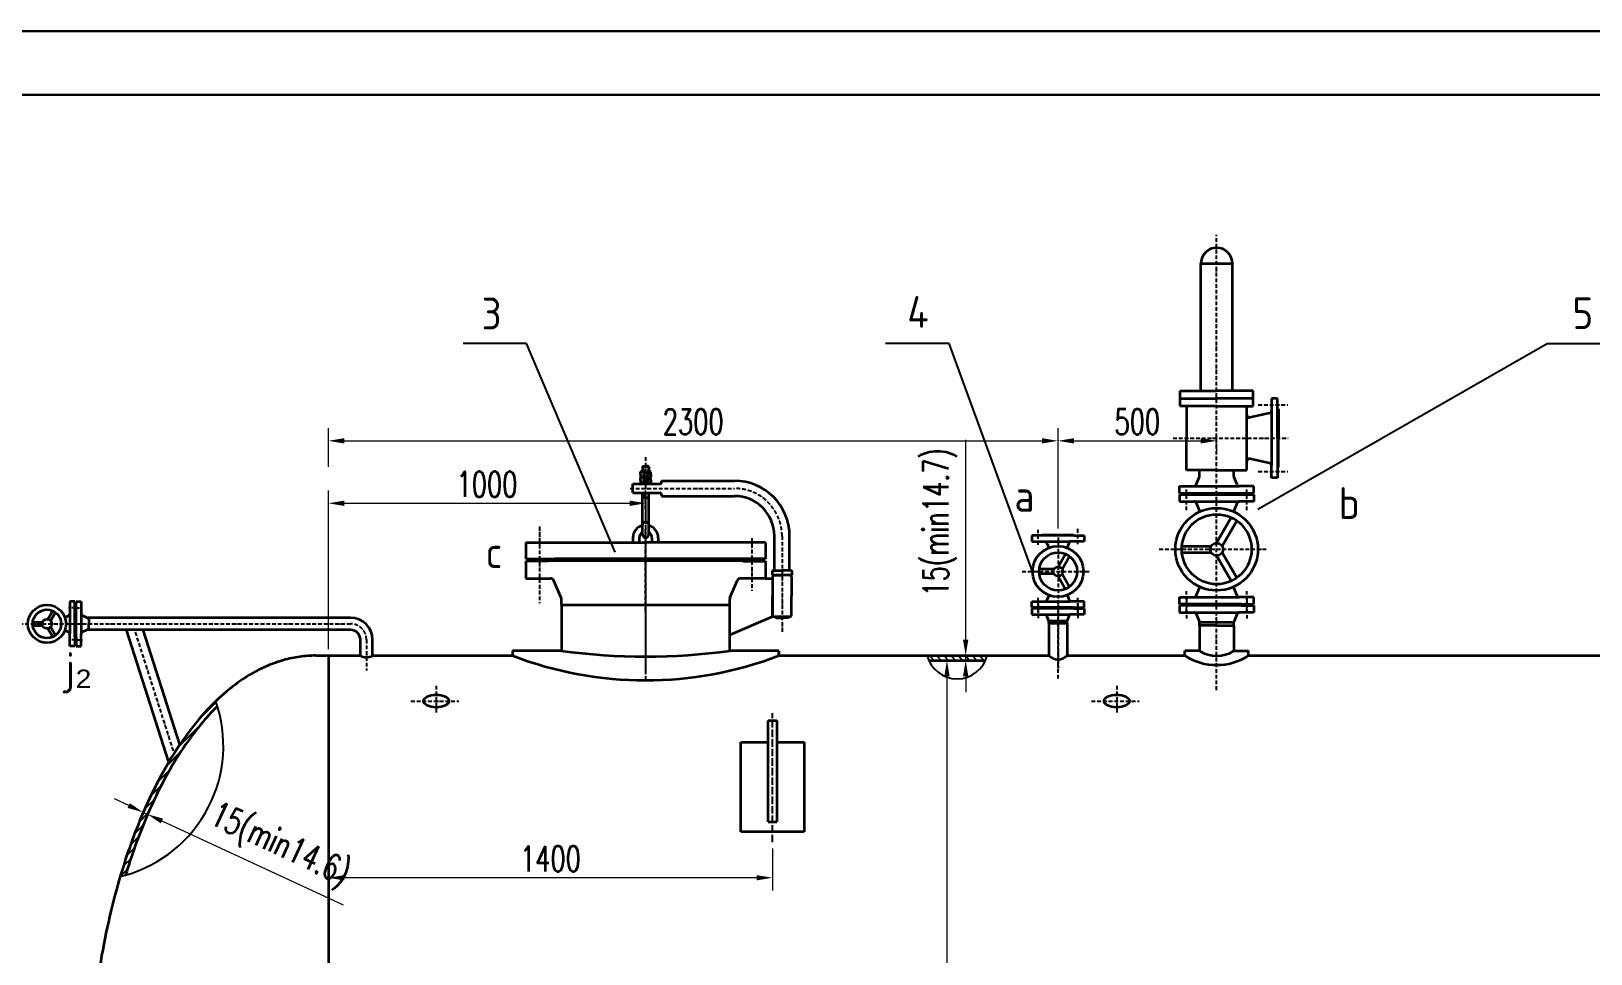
# Model space of a CAD drawing. Header units: millimetres. Extents: x 250587 to 267407, y 48545 to 60425.
# Drawn here: x 253053 to 257969, y 57518 to 60425 of the extents above; entities that cross this region are included whole.
import ezdxf

# ---------------------------------------------------------------- set-up
doc = ezdxf.new("R2010")
doc.units = ezdxf.units.MM
for name, pattern in [('0', [0]), ('3', [5, 2.5, -1.25, 0, -1.25]), ('ACAD_ISO04W100', [30, 24, -3, 0, -3]), ('ACAD_ISO10W100', [18, 12, -3, 0, -3])]:
    doc.linetypes.add(name, pattern=pattern)
doc.layers.add('中心线', color=1, linetype='ACAD_ISO10W100', lineweight=15)
doc.layers.add('粗实线', color=7, linetype='Continuous', lineweight=30)
doc.styles.add('GW', font='isocp.shx', dxfattribs={"bigfont": 'gbcbig.shx'})
doc.styles.add('英文或数字', font='simplex.shx', dxfattribs={"width": 0.7, "bigfont": 'gbcbig.shx'})
doc.dimstyles.new('尺寸标注1.20', dxfattribs={"dimscale": 20, "dimtxt": 4, "dimasz": 2.5, "dimexe": 2, "dimexo": 1, "dimgap": 1, "dimtad": 1, "dimdec": 1, "dimdsep": 46, "dimtxsty": '英文或数字', "dimcen": 1, "dimclrd": 4, "dimclre": 3, "dimclrt": 2, "dimadec": 1, "dimazin": 2, "dimtfac": 1, "dimtdec": 1, "dimtmove": 0, "dimatfit": 3, "dimfxl": 0, "dimtolj": 1, "dimtzin": 0, "dimlwd": 15, "dimlwe": 15, "dimarcsym": 0})
doc.dimstyles.new('标注罐体-引标', dxfattribs={"dimtxt": 20, "dimasz": 25, "dimexe": 2, "dimexo": 0, "dimgap": 0.09, "dimtad": 1, "dimdec": 1, "dimdsep": 46, "dimtxsty": 'GW', "dimblk": 'NONE', "dimcen": 0, "dimclrd": 4, "dimclre": 3, "dimadec": 0, "dimazin": 2, "dimtfac": 1, "dimtdec": 1, "dimtofl": 0, "dimtmove": 0, "dimatfit": 3, "dimldrblk": 'NONE', "dimfxl": 0, "dimtolj": 1, "dimtzin": 0, "dimarcsym": 0})

# ---------------------------------------------------------------- blocks, each defined once
blk = doc.blocks.new('A$C6A09782F')
at = {"ltscale": 10}
for p, q in [((841, 594), (0, 594)), ((831, 584), (25, 584))]:
    blk.add_line(p, q, dxfattribs=at)
blk = doc.blocks.new('*D340')
at = {"color": 3, "lineweight": 15}
for p, q in [((253989.4, 58477.9), (253989.4, 58977.7)), ((254989.4, 58957.7), (254989.4, 58977.7))]:
    blk.add_line(p, q, dxfattribs=at)
at = {"color": 4, "lineweight": 15}
blk.add_line((254039.4, 58937.7), (254939.4, 58937.7), dxfattribs=at)
at = {"color": 4}
for points in [[(254039.4, 58946.1), (254039.4, 58929.4), (253989.4, 58937.7)], [(254939.4, 58946.1), (254939.4, 58929.4), (254989.4, 58937.7)]]:
    blk.add_solid(points, dxfattribs=at)
at = {"layer": 'Defpoints', "color": 0}
for p in [(254989.4, 58937.7), (254989.4, 58937.7), (253989.4, 58457.9)]:
    blk.add_point(p, dxfattribs=at)
at = {"color": 2, "insert": (254489.4, 58997.7), "char_height": 80, "attachment_point": 5, "style": '英文或数字'}
blk.add_mtext('\\A1;1000', dxfattribs=at)
blk = doc.blocks.new('*D341')
at = {"color": 3, "lineweight": 15}
for p, q in [((253989.4, 59052.2), (253989.4, 59174.5)), ((256289.4, 58857.9), (256289.4, 59174.5))]:
    blk.add_line(p, q, dxfattribs=at)
at = {"color": 4, "lineweight": 15}
blk.add_line((254039.4, 59134.5), (256239.4, 59134.5), dxfattribs=at)
at = {"color": 4}
for points in [[(254039.4, 59142.8), (254039.4, 59126.1), (253989.4, 59134.5)], [(256239.4, 59142.8), (256239.4, 59126.1), (256289.4, 59134.5)]]:
    blk.add_solid(points, dxfattribs=at)
at = {"layer": 'Defpoints', "color": 0}
for p in [(256289.4, 59134.5), (253989.4, 59032.2), (256289.4, 58837.9)]:
    blk.add_point(p, dxfattribs=at)
at = {"color": 2, "insert": (255139.4, 59194.5), "char_height": 80, "attachment_point": 5, "style": '英文或数字'}
blk.add_mtext('\\A1;2300', dxfattribs=at)
blk = doc.blocks.new('*D342')
at = {"color": 3, "lineweight": 15}
for p, q in [((256289.4, 59154.5), (256289.4, 59174.5)), ((256789.4, 59122.9), (256789.4, 59094.5))]:
    blk.add_line(p, q, dxfattribs=at)
at = {"color": 4, "lineweight": 15}
blk.add_line((256339.4, 59134.5), (256739.4, 59134.5), dxfattribs=at)
at = {"color": 4}
for points in [[(256339.4, 59142.8), (256339.4, 59126.1), (256289.4, 59134.5)], [(256739.4, 59142.8), (256739.4, 59126.1), (256789.4, 59134.5)]]:
    blk.add_solid(points, dxfattribs=at)
at = {"layer": 'Defpoints', "color": 0}
for p in [(256789.4, 59142.9), (256289.4, 59134.5), (256789.4, 59134.5)]:
    blk.add_point(p, dxfattribs=at)
at = {"color": 2, "insert": (256539.4, 59194.5), "char_height": 80, "attachment_point": 5, "style": '英文或数字'}
blk.add_mtext('\\A1;500', dxfattribs=at)
blk = doc.blocks.new('*D343')
at = {"color": 3, "lineweight": 15}
for p, q in [((253989.4, 57849.7), (253989.4, 57717.9)), ((255389.4, 57849.7), (255389.4, 57717.9))]:
    blk.add_line(p, q, dxfattribs=at)
at = {"color": 4, "lineweight": 15}
blk.add_line((255339.4, 57757.9), (254039.4, 57757.9), dxfattribs=at)
at = {"color": 4}
for points in [[(254039.4, 57766.2), (254039.4, 57749.6), (253989.4, 57757.9)], [(255339.4, 57766.2), (255339.4, 57749.6), (255389.4, 57757.9)]]:
    blk.add_solid(points, dxfattribs=at)
at = {"layer": 'Defpoints', "color": 0}
for p in [(253989.4, 57869.7), (255389.4, 57869.7), (253989.4, 57757.9)]:
    blk.add_point(p, dxfattribs=at)
at = {"color": 2, "insert": (254689.4, 57817.9), "char_height": 80, "attachment_point": 5, "style": '英文或数字'}
blk.add_mtext('\\A1;1400', dxfattribs=at)
blk = doc.blocks.new('*D352')
at = {"color": 4, "lineweight": 15}
for p, q in [((253360.1, 57985.3), (253314.8, 58006.3)), ((253405.5, 57964.3), (253419.1, 57958)), ((253464.5, 57937), (254036.1, 57672.2))]:
    blk.add_line(p, q, dxfattribs=at)
at = {"color": 3, "lineweight": 15}
for p, q in [((253413.9, 57982.4), (253388.7, 57928)), ((253427.5, 57976.1), (253402.3, 57921.7))]:
    blk.add_line(p, q, dxfattribs=at)
at = {"color": 4}
for points in [[(253363.6, 57992.9), (253356.6, 57977.8), (253405.5, 57964.3)], [(253468, 57944.5), (253461, 57929.4), (253419.1, 57958)]]:
    blk.add_solid(points, dxfattribs=at)
at = {"layer": 'Defpoints', "color": 0}
for p in [(253405.5, 57964.3), (253422.3, 58000.6), (253435.9, 57994.3)]:
    blk.add_point(p, dxfattribs=at)
at = {"color": 2, "insert": (253834.3, 57854.9), "char_height": 80, "attachment_point": 5, "rotation": 335.1465, "style": '英文或数字'}
blk.add_mtext('\\A1;15(min14.6)', dxfattribs=at)
blk = doc.blocks.new('*D353')
at = {"color": 3, "lineweight": 15}
for p, q in [((255951.6, 58442.9), (255899.2, 58442.9)), ((255932.4, 55642.9), (255899.2, 55642.9))]:
    blk.add_line(p, q, dxfattribs=at)
at = {"color": 4, "lineweight": 15}
blk.add_line((255939.2, 58392.9), (255939.2, 55692.9), dxfattribs=at)
at = {"color": 4}
for points in [[(255930.9, 58392.9), (255947.6, 58392.9), (255939.2, 58442.9)], [(255930.9, 55692.9), (255947.6, 55692.9), (255939.2, 55642.9)]]:
    blk.add_solid(points, dxfattribs=at)
at = {"layer": 'Defpoints', "color": 0}
for p in [(255971.6, 58442.9), (255939.2, 55642.9), (255952.4, 55642.9)]:
    blk.add_point(p, dxfattribs=at)
at = {"color": 2, "insert": (255879.2, 57042.9), "char_height": 80, "attachment_point": 5, "rotation": 90, "style": '英文或数字'}
blk.add_mtext('\\A1;%%C2800', dxfattribs=at)
blk = doc.blocks.new('*D354')
at = {"color": 4, "lineweight": 15}
for p, q in [((255998.3, 58507.9), (255998.3, 59137.9)), ((255998.3, 58442.9), (255998.3, 58457.9)), ((255998.3, 58392.9), (255998.3, 58342.9))]:
    blk.add_line(p, q, dxfattribs=at)
at = {"color": 3, "lineweight": 15}
for p, q in [((255988.2, 58457.9), (255958.3, 58457.9)), ((255988.2, 58442.9), (255958.3, 58442.9))]:
    blk.add_line(p, q, dxfattribs=at)
at = {"color": 4}
for points in [[(255989.9, 58507.9), (256006.6, 58507.9), (255998.3, 58457.9)], [(255989.9, 58392.9), (256006.6, 58392.9), (255998.3, 58442.9)]]:
    blk.add_solid(points, dxfattribs=at)
at = {"layer": 'Defpoints', "color": 0}
for p in [(256008.2, 58457.9), (255998.3, 58442.9), (256008.2, 58442.9)]:
    blk.add_point(p, dxfattribs=at)
at = {"color": 2, "insert": (255917.3, 58877.9), "char_height": 80, "attachment_point": 5, "rotation": 90, "style": '英文或数字'}
blk.add_mtext('\\A1;15(min14.7)', dxfattribs=at)
blk = doc.blocks.new('_None')

msp = doc.modelspace()

# ---------------------------------------------------------------- hatches: boundary and pattern name
h = msp.add_hatch()
h.set_pattern_fill('ANSI31', color=3, scale=5, angle=90, style=0)
h.set_pattern_definition([(135, (255876.644, 58442.86), (-11.2253, -11.2253), [])])
h.paths.add_polyline_path([(256061.25, 58442.86, 0.0405607), (256066.56, 58457.86), (255876.64, 58457.86, 0.0405607), (255881.96, 58442.86)])
h = msp.add_hatch()
h.set_pattern_fill('ANSI31', color=3, scale=5, style=0)
h.set_pattern_definition([(45, (253333.2, 57761.981), (-11.22532, 11.22532), [])])
edge = h.paths.add_edge_path()
edge.add_spline(control_points=[(253350.19, 57766.42), (253354.94, 57782.15), (253359.84, 57797.7), (253379.59, 57857.66), (253395.56, 57900.58), (253429.85, 57982.49), (253448.16, 58021.49), (253485.62, 58092.59), (253504.62, 58124.99), (253544.24, 58185.54), (253564.87, 58213.7), (253603.61, 58260.75), (253621.51, 58280.39), (253639.8, 58298.44)], knot_values=[0.4582177, 0.4582177, 0.4582177, 0.4582177, 0.4976104, 0.4976104, 0.6120677, 0.6120677, 0.726525, 0.726525, 0.8333859, 0.8333859, 0.9402468, 0.9402468, 1.027657, 1.027657, 1.027657, 1.027657], degree=3, periodic=0)
edge.add_arc((253234.65, 58174.15), 423.79, 17.05383, 19.31273)
edge.add_spline(control_points=[(253634.59, 58314.31), (253616.89, 58297.21), (253599.57, 58278.68), (253560.71, 58232.89), (253539.46, 58204.68), (253498.68, 58143.97), (253479.13, 58111.47), (253441.94, 58042.56), (253424.29, 58006.14), (253391.07, 57929.8), (253375.5, 57889.88), (253351.24, 57820.29), (253341.95, 57791.45), (253333.2, 57761.98)], knot_values=[0.4499388, 0.4499388, 0.4499388, 0.4499388, 0.5324015, 0.5324015, 0.6398019, 0.6398019, 0.7472024, 0.7472024, 0.8546028, 0.8546028, 0.9620033, 0.9620033, 1.0349045, 1.0349045, 1.0349045, 1.0349045], degree=3, periodic=0)
edge.add_arc((253234.65, 58174.15), 423.79, 283.44736, 285.82099)

# ---------------------------------------------------------------- linework, layer by layer
at = {"color": 1, "linetype": 'ACAD_ISO10W100'}
for p, q in [((256789.45, 58349.27), (256789.45, 59783.06)), ((256920.74, 59247.86), (257014.04, 59247.86)), ((256652.14, 59142.86), (257014.35, 59142.86)), ((254989.45, 59083.17), (254989.45, 58397.86)), ((254989.45, 59042.73), (254989.45, 59014.32)), ((254989.45, 59016.73), (254989.45, 58988.32)), ((256920.74, 59037.86), (257014.04, 59037.86)), ((254940.41, 58984.56), (255269.45, 58984.56)), ((254989.45, 58919.83), (254989.45, 58967.02)), ((254989.45, 58958.94), (254989.45, 58406.03)), ((256694.45, 58915.82), (256694.45, 58981.14)), ((256884.45, 58915.82), (256884.45, 58981.14)), ((254989.45, 58926.03), (254989.45, 58897.62)), ((254989.45, 58908.03), (254989.45, 58879.62)), ((254654.45, 58865.08), (254654.45, 58796.64)), ((254654.45, 58861.7), (254654.45, 58623.11)), ((254989.45, 58808.83), (254989.45, 58856.02)), ((256226.95, 58807.35), (256226.95, 58853.95)), ((256351.95, 58808.57), (256351.95, 58862.5)), ((254989.45, 58597.42), (254989.45, 58799.71)), ((255324.45, 58827.85), (255324.45, 58661.69)), ((255419.45, 58834.56), (255419.45, 58530.7)), ((256289.45, 58830.34), (256289.45, 58576.86)), ((256608.57, 58792.86), (256945.92, 58792.86)), ((254989.45, 58736.7), (254989.45, 58380.24)), ((254989.45, 58714.76), (254989.45, 58643.31)), ((256176.2, 58722.86), (256387.81, 58722.86)), ((256694.45, 58596.01), (256694.45, 58661.33)), ((256884.45, 58596.01), (256884.45, 58661.33)), ((253192.45, 58607.86), (253170.78, 58607.86)), ((253192.45, 58607.86), (253214.12, 58607.86)), ((256226.95, 58593.43), (256226.95, 58640.03)), ((256226.95, 58622.29), (256226.95, 58575.69)), ((256226.95, 58622.29), (256226.95, 58575.69)), ((256289.45, 58385.38), (256289.45, 58638.86)), ((256289.45, 58607.86), (256289.45, 58417.21)), ((256351.95, 58593.43), (256351.95, 58640.03)), ((256351.95, 58622.29), (256351.95, 58575.69)), ((256351.95, 58622.29), (256351.95, 58575.69)), ((256694.45, 58639.71), (256694.45, 58574.39)), ((256884.45, 58639.71), (256884.45, 58574.39)), ((252798.39, 58557.86), (254059.45, 58557.86)), ((253192.45, 58507.86), (253170.78, 58507.86)), ((253192.45, 58507.86), (253214.12, 58507.86)), ((253501.1, 58157.86), (253379.28, 58538.86)), ((254109.45, 58507.86), (254109.45, 58411.19)), ((254329.45, 58363.1), (254329.45, 58277.63)), ((256474.45, 58363.1), (256474.45, 58277.63)), ((254249.69, 58314.65), (254400.47, 58314.65)), ((256394.69, 58314.65), (256545.47, 58314.65))]:
    msp.add_line(p, q, dxfattribs=at)
at = {"lineweight": 35}
for p, q in [((256739.45, 59291.86), (256739.45, 59692.86)), ((256739.45, 59692.86), (256839.45, 59692.86)), ((256839.45, 59291.86), (256839.45, 59692.86)), ((256674.45, 59243.86), (256674.45, 59291.86)), ((256674.45, 59291.86), (256789.45, 59291.86)), ((256904.45, 59291.86), (256789.45, 59291.86)), ((256904.45, 59243.86), (256904.45, 59291.86)), ((256674.45, 59267.86), (256789.45, 59267.86)), ((256789.45, 59243.86), (256674.45, 59243.86)), ((256694.45, 59243.86), (256694.45, 59142.86)), ((256904.45, 59267.86), (256789.45, 59267.86)), ((256789.45, 59243.86), (256904.45, 59243.86)), ((256884.45, 59070.37), (256884.45, 59243.86)), ((256981.45, 59267.86), (256962.45, 59267.86)), ((256962.45, 59267.86), (256962.45, 59056.46)), ((256981.45, 59142.86), (256981.45, 59267.86)), ((256956.2, 59221.46), (256894.2, 59207.55)), ((256981.45, 59235.36), (256984.45, 59235.36)), ((256984.45, 59235.36), (256984.45, 59142.86)), ((256694.45, 59041.86), (256694.45, 59142.86)), ((256981.45, 59142.86), (256981.45, 59017.86)), ((256984.45, 59050.36), (256984.45, 59142.86)), ((254979.45, 59052.56), (254981.45, 59054.56)), ((254999.45, 59052.56), (254979.45, 59052.56)), ((254981.45, 59054.56), (254989.45, 59054.56)), ((254997.45, 59054.56), (254989.45, 59054.56)), ((254999.45, 59052.56), (254997.45, 59054.56)), ((256884.45, 59041.86), (256884.45, 59070.37)), ((256956.2, 59064.26), (256894.2, 59078.17)), ((256962.45, 59017.86), (256962.45, 59056.46)), ((256981.45, 59050.36), (256984.45, 59050.36)), ((254949.45, 58970.56), (254949.45, 58998.56)), ((254949.45, 58998.56), (255034.45, 58998.56)), ((254989.45, 59001.53), (254970.95, 59001.53)), ((254970.95, 59001.53), (254970.95, 58998.56)), ((254972.95, 59035.62), (254975.09, 59037.53)), ((254972.95, 59028.15), (254972.95, 59035.62)), ((254972.95, 59028.15), (254972.95, 59021.43)), ((254972.95, 59021.43), (254975.09, 59019.53)), ((254972.95, 59017.62), (254975.09, 59019.53)), ((254972.95, 59010.15), (254972.95, 59017.62)), ((254972.95, 59010.15), (254972.95, 59003.43)), ((254972.95, 59003.43), (254975.09, 59001.53)), ((254989.45, 59037.53), (254975.09, 59037.53)), ((254989.45, 59019.53), (254975.09, 59019.53)), ((254989.45, 59019.53), (254975.09, 59019.53)), ((254989.45, 59001.53), (254975.09, 59001.53)), ((254982.95, 59035.62), (254982.95, 59021.43)), ((254982.95, 59017.62), (254982.95, 59003.43)), ((254989.45, 59037.53), (255003.81, 59037.53)), ((254989.45, 59019.53), (255003.81, 59019.53)), ((254989.45, 59019.53), (255003.81, 59019.53)), ((254989.45, 59001.53), (255003.81, 59001.53)), ((254989.45, 59001.53), (255007.95, 59001.53)), ((254995.95, 59035.62), (254995.95, 59028.15)), ((254995.95, 59028.15), (254995.95, 59021.43)), ((254995.95, 59017.62), (254995.95, 59010.15)), ((254995.95, 59010.15), (254995.95, 59003.43)), ((255005.95, 59035.62), (255003.81, 59037.53)), ((255005.95, 59021.43), (255003.81, 59019.53)), ((255005.95, 59017.62), (255003.81, 59019.53)), ((255005.95, 59003.43), (255003.81, 59001.53)), ((255005.95, 59028.15), (255005.95, 59035.62)), ((255005.95, 59028.15), (255005.95, 59021.43)), ((255005.95, 59010.15), (255005.95, 59017.62)), ((255005.95, 59010.15), (255005.95, 59003.43)), ((255007.95, 59001.53), (255007.95, 58998.56)), ((255039.45, 59003.56), (255039.45, 59008.56)), ((255039.45, 59008.56), (255269.45, 59008.56)), ((256789.45, 59041.86), (256694.45, 59041.86)), ((256724.57, 58996.59), (256734.75, 59019.3)), ((256735.45, 59022.57), (256735.45, 59041.86)), ((256789.45, 59041.86), (256884.45, 59041.86)), ((256843.45, 59022.57), (256843.45, 59041.86)), ((256854.33, 58996.59), (256844.15, 59019.3)), ((256981.45, 59017.86), (256962.45, 59017.86)), ((254949.45, 58970.56), (255034.45, 58970.56)), ((254979.45, 58839.06), (254979.45, 58970.56)), ((254999.45, 58954.56), (254979.45, 58954.56)), ((254999.45, 58839.06), (254999.45, 58970.56)), ((255039.45, 58965.56), (255039.45, 58960.56)), ((255039.45, 58960.56), (255269.45, 58960.56)), ((256671.95, 58969.86), (256671.95, 58991.86)), ((256671.95, 58991.86), (256861.63, 58991.86)), ((256671.95, 58969.86), (256906.95, 58969.86)), ((256671.95, 58965.86), (256671.95, 58943.86)), ((256671.95, 58965.86), (256906.95, 58965.86)), ((256711.45, 58967.86), (256711.45, 58969.86)), ((256711.45, 58967.86), (256711.45, 58965.86)), ((256906.95, 58991.86), (256861.63, 58991.86)), ((256867.45, 58967.86), (256867.45, 58969.86)), ((256867.45, 58967.86), (256867.45, 58965.86)), ((256906.95, 58969.86), (256906.95, 58991.86)), ((256906.95, 58965.86), (256906.95, 58943.86)), ((256671.95, 58943.86), (256861.63, 58943.86)), ((256724.57, 58939.13), (256734.75, 58916.42)), ((256735.45, 58911.11), (256735.45, 58913.15)), ((256843.45, 58911.11), (256843.45, 58913.15)), ((256854.33, 58939.13), (256844.15, 58916.42)), ((256906.95, 58943.86), (256861.63, 58943.86)), ((256835.56, 58892.73), (256789.45, 58812.86)), ((256852.88, 58882.73), (256806.77, 58802.86)), ((254611.95, 58814.06), (254634.95, 58814.06)), ((254611.95, 58814.06), (254611.95, 58762.56)), ((254627.82, 58814.06), (254681.07, 58814.06)), ((254673.95, 58814.06), (254989.45, 58814.06)), ((255366.95, 58814.06), (254989.45, 58814.06)), ((255029.45, 58829.06), (255029.45, 58814.06)), ((255366.95, 58814.06), (255366.95, 58762.56)), ((255395.45, 58725.86), (255395.45, 58834.56)), ((255443.45, 58725.86), (255443.45, 58834.56)), ((256339.45, 58835.86), (256206.95, 58835.86)), ((256206.95, 58835.86), (256206.95, 58817.86)), ((256206.95, 58817.86), (256326.95, 58817.86)), ((256239.45, 58837.86), (256239.45, 58835.86)), ((256239.45, 58837.86), (256339.45, 58837.86)), ((256261.04, 58797.65), (256251.95, 58817.86)), ((256317.85, 58797.65), (256326.95, 58817.86)), ((256371.95, 58817.86), (256326.95, 58817.86)), ((256339.45, 58837.86), (256339.45, 58835.86)), ((256339.45, 58835.86), (256371.95, 58835.86)), ((256371.95, 58835.86), (256371.95, 58817.86)), ((256679.9, 58802.86), (256772.13, 58802.86)), ((254611.95, 58762.56), (254673.95, 58762.56)), ((254673.95, 58755.86), (254611.95, 58755.86)), ((254611.95, 58755.86), (254611.95, 58700.86)), ((254634.95, 58755.86), (254634.95, 58762.56)), ((254673.95, 58762.56), (254701.95, 58762.56)), ((254673.95, 58762.56), (254673.95, 58755.86)), ((254681.95, 58755.86), (254673.95, 58755.86)), ((254681.95, 58757.86), (254681.95, 58755.86)), ((254681.95, 58757.86), (254681.95, 58755.86)), ((254681.95, 58757.86), (254701.95, 58757.86)), ((254701.95, 58757.86), (254701.95, 58762.56)), ((255366.95, 58762.56), (254701.95, 58762.56)), ((254701.95, 58757.86), (255296.95, 58757.86)), ((255276.95, 58757.86), (255276.95, 58762.56)), ((255296.95, 58757.86), (255296.95, 58755.86)), ((255296.95, 58757.86), (255296.95, 58755.86)), ((255296.95, 58755.86), (255366.95, 58755.86)), ((255366.95, 58755.86), (255366.95, 58700.86)), ((256289.45, 58737.86), (256312.85, 58778.39)), ((256302.44, 58730.36), (256325.84, 58770.89)), ((256679.9, 58782.86), (256772.13, 58782.86)), ((256835.56, 58692.99), (256789.45, 58772.86)), ((256852.88, 58702.99), (256806.77, 58782.86)), ((254611.95, 58700.86), (254689.54, 58700.86)), ((255366.95, 58700.86), (255289.36, 58700.86)), ((255366.95, 58700.86), (255389.45, 58700.86)), ((255389.45, 58700.86), (255389.45, 58580.86)), ((256276.46, 58730.36), (256229.66, 58730.36)), ((256276.46, 58715.36), (256229.66, 58715.36)), ((256289.45, 58707.86), (256312.85, 58667.33)), ((256302.44, 58715.36), (256325.84, 58674.83)), ((254723.48, 58640.12), (254700.57, 58693.59)), ((255255.42, 58640.12), (255278.33, 58693.59)), ((256724.57, 58646.59), (256734.75, 58669.3)), ((256735.45, 58672.57), (256735.45, 58674.61)), ((256843.45, 58672.57), (256843.45, 58674.61)), ((256854.33, 58646.59), (256844.15, 58669.3)), ((253190.45, 58627.86), (253174.45, 58627.86)), ((253174.45, 58627.86), (253174.45, 58589.57)), ((253190.45, 58516.86), (253190.45, 58627.86)), ((253194.45, 58516.86), (253194.45, 58627.86)), ((253194.45, 58627.86), (253210.45, 58627.86)), ((253210.45, 58627.86), (253210.45, 58589.57)), ((254724.45, 58617.86), (254724.45, 58635.4)), ((254724.45, 58617.86), (254724.45, 58472.73)), ((254724.45, 58617.86), (255254.45, 58617.86)), ((255254.45, 58472.73), (255254.45, 58635.4)), ((256206.95, 58609.86), (256206.95, 58627.86)), ((256206.95, 58627.86), (256326.95, 58627.86)), ((256339.45, 58609.86), (256206.95, 58609.86)), ((256339.45, 58605.86), (256206.95, 58605.86)), ((256206.95, 58605.86), (256206.95, 58587.86)), ((256239.45, 58605.86), (256239.45, 58609.86)), ((256261.04, 58648.07), (256251.95, 58627.86)), ((256317.85, 58648.07), (256326.95, 58627.86)), ((256371.95, 58627.86), (256326.95, 58627.86)), ((256339.45, 58605.86), (256339.45, 58609.86)), ((256339.45, 58609.86), (256371.95, 58609.86)), ((256339.45, 58605.86), (256371.95, 58605.86)), ((256371.95, 58609.86), (256371.95, 58627.86)), ((256371.95, 58605.86), (256371.95, 58587.86)), ((256671.95, 58619.86), (256671.95, 58641.86)), ((256671.95, 58641.86), (256861.63, 58641.86)), ((256694.45, 58619.86), (256671.95, 58619.86)), ((256694.45, 58615.86), (256671.95, 58615.86)), ((256671.95, 58615.86), (256671.95, 58593.86)), ((256867.45, 58619.86), (256694.45, 58619.86)), ((256867.45, 58615.86), (256694.45, 58615.86)), ((256711.45, 58617.86), (256711.45, 58619.86)), ((256711.45, 58617.86), (256711.45, 58615.86)), ((256906.95, 58641.86), (256861.63, 58641.86)), ((256867.45, 58617.86), (256867.45, 58619.86)), ((256867.45, 58619.86), (256884.45, 58619.86)), ((256867.45, 58617.86), (256867.45, 58615.86)), ((256867.45, 58615.86), (256884.45, 58615.86)), ((256884.45, 58619.86), (256906.95, 58619.86)), ((256884.45, 58615.86), (256906.95, 58615.86)), ((256906.95, 58619.86), (256906.95, 58641.86)), ((256906.95, 58615.86), (256906.95, 58593.86)), ((253057.73, 58562.86), (253088.31, 58562.86)), ((253057.73, 58552.86), (253088.31, 58552.86)), ((253120.48, 58599.09), (253105.19, 58572.61)), ((253129.14, 58594.09), (253113.85, 58567.61)), ((253158.93, 58578.1), (253171.13, 58584.2)), ((253174.45, 58589.57), (253174.45, 58526.15)), ((253192.45, 58595.86), (253190.45, 58598.86)), ((253192.45, 58595.86), (253194.45, 58598.86)), ((253192.45, 58595.86), (253192.45, 58519.86)), ((253210.45, 58589.57), (253210.45, 58526.15)), ((253227.18, 58577.49), (253213.77, 58584.2)), ((253234.45, 58576.86), (253229.86, 58576.86)), ((254059.45, 58576.86), (253234.45, 58576.86)), ((253234.45, 58576.86), (253234.45, 58557.86)), ((253234.45, 58538.86), (253234.45, 58557.86)), ((255254.45, 58522.86), (255389.45, 58580.86)), ((255391.45, 58580.86), (255447.45, 58580.86)), ((255398.45, 58580.86), (255398.45, 58578.56)), ((255419.45, 58578.56), (255398.45, 58578.56)), ((255398.45, 58578.56), (255400.45, 58576.56)), ((255400.45, 58576.56), (255419.45, 58576.56)), ((255419.45, 58578.56), (255440.45, 58578.56)), ((255438.45, 58576.56), (255419.45, 58576.56)), ((255440.45, 58578.56), (255438.45, 58576.56)), ((255440.45, 58580.86), (255440.45, 58578.56)), ((256206.95, 58587.86), (256326.95, 58587.86)), ((256260.95, 58567.86), (256251.95, 58587.86)), ((256260.95, 58559.86), (256260.95, 58567.86)), ((256260.95, 58567.86), (256317.95, 58567.86)), ((256289.45, 58559.86), (256260.95, 58559.86)), ((256260.95, 58559.86), (256260.95, 58457.86)), ((256265.95, 58559.86), (256289.45, 58559.86)), ((256312.95, 58559.86), (256289.45, 58559.86)), ((256289.45, 58559.86), (256317.95, 58559.86)), ((256317.95, 58567.86), (256326.95, 58587.86)), ((256317.95, 58559.86), (256317.95, 58567.86)), ((256317.95, 58559.86), (256317.95, 58457.86)), ((256371.95, 58587.86), (256326.95, 58587.86)), ((256671.95, 58593.86), (256861.63, 58593.86)), ((256724.57, 58589.13), (256734.75, 58566.42)), ((256735.45, 58552.86), (256735.45, 58563.15)), ((256735.45, 58563.15), (256843.45, 58563.15)), ((256789.45, 58552.86), (256735.45, 58552.86)), ((256735.45, 58552.86), (256735.45, 58472.86)), ((256789.45, 58552.86), (256843.45, 58552.86)), ((256843.45, 58552.86), (256843.45, 58563.15)), ((256843.45, 58552.86), (256843.45, 58472.86)), ((256854.33, 58589.13), (256844.15, 58566.42)), ((256906.95, 58593.86), (256861.63, 58593.86)), ((253120.48, 58516.63), (253105.19, 58543.11)), ((253129.14, 58521.63), (253113.85, 58548.11)), ((253158.93, 58537.62), (253171.13, 58531.52)), ((253174.45, 58487.86), (253174.45, 58526.15)), ((253192.45, 58519.86), (253190.45, 58516.86)), ((253190.45, 58516.86), (253190.45, 58487.86)), ((253192.45, 58519.86), (253194.45, 58516.86)), ((253194.45, 58516.86), (253194.45, 58487.86)), ((253210.45, 58487.86), (253210.45, 58526.15)), ((253227.18, 58538.23), (253213.77, 58531.52)), ((253234.45, 58538.86), (253229.86, 58538.86)), ((254059.45, 58538.86), (253234.45, 58538.86)), ((253486.21, 58122.33), (253353.03, 58538.86)), ((253521.11, 58177.35), (253405.53, 58538.86)), ((254090.45, 58457.86), (254090.45, 58507.86)), ((254128.45, 58457.86), (254128.45, 58507.86)), ((253190.45, 58487.86), (253174.45, 58487.86)), ((253194.45, 58487.86), (253210.45, 58487.86)), ((253949.45, 58457.86), (253989.45, 58457.86)), ((253989.45, 58457.86), (253989.45, 55627.86)), ((253989.45, 58457.86), (254090.45, 58457.86)), ((254128.45, 58457.86), (254569.45, 58457.86)), ((254569.45, 58472.86), (254569.45, 58457.86)), ((254723.45, 58472.86), (254569.45, 58472.86)), ((255409.45, 58472.86), (255255.45, 58472.86)), ((255409.45, 58472.86), (255409.45, 58457.86)), ((255409.45, 58457.86), (255409.45, 58472.86)), ((255409.45, 58457.86), (256260.95, 58457.86)), ((256317.95, 58457.86), (256543.45, 58457.86)), ((256543.45, 58457.86), (256689.45, 58457.86)), ((256735.45, 58472.86), (256689.45, 58472.86)), ((256689.45, 58457.86), (256689.45, 58472.86)), ((256843.45, 58472.86), (256889.45, 58472.86)), ((256889.45, 58457.86), (256889.45, 58472.86)), ((256889.45, 58457.86), (261104.45, 58457.86)), ((255881.96, 58442.86), (256061.25, 58442.86)), ((255375.45, 57934.01), (255375.45, 58253.02)), ((255375.45, 58253.02), (255403.45, 58253.02)), ((255403.45, 58253.02), (255403.45, 57934.01)), ((255289.45, 58185.21), (255375.45, 58185.21)), ((255289.45, 57903.06), (255289.45, 58185.21)), ((255403.45, 58185.21), (255489.45, 58185.21)), ((255489.45, 58185.21), (255489.45, 57903.06)), ((255375.45, 57934.01), (255403.45, 57934.01)), ((255489.45, 57903.06), (255289.45, 57903.06))]:
    msp.add_line(p, q, dxfattribs=at)
at = {"linetype": '0', "lineweight": 35}
for p, q in [((254979.45, 59052.56), (254979.45, 59037.53)), ((254999.45, 59052.56), (254999.45, 59037.53)), ((254949.45, 58829.06), (254949.45, 58814.06)), ((254969.45, 58829.06), (254969.45, 58814.06)), ((255009.45, 58829.06), (255009.45, 58814.06)), ((255389.45, 58725.86), (255388.45, 58724.86)), ((255388.45, 58724.86), (255388.45, 58711.86)), ((255388.45, 58711.86), (255389.45, 58710.86)), ((255389.45, 58725.86), (255419.45, 58725.86)), ((255389.45, 58710.86), (255419.45, 58710.86)), ((255389.45, 58706.86), (255393.45, 58710.86)), ((255389.45, 58706.86), (255389.45, 58645.86)), ((255445.45, 58710.86), (255393.45, 58710.86)), ((255449.45, 58725.86), (255419.45, 58725.86)), ((255449.45, 58710.86), (255419.45, 58710.86)), ((255449.45, 58706.86), (255445.45, 58710.86)), ((255449.45, 58725.86), (255450.45, 58724.86)), ((255450.45, 58711.86), (255449.45, 58710.86)), ((255449.45, 58706.86), (255449.45, 58645.86)), ((255450.45, 58724.86), (255450.45, 58711.86)), ((255389.45, 58582.86), (255389.45, 58645.86)), ((255449.45, 58582.86), (255449.45, 58645.86)), ((255389.45, 58582.86), (255391.45, 58580.86)), ((255447.45, 58580.86), (255449.45, 58582.86))]:
    msp.add_line(p, q, dxfattribs=at)
for p, q in [((254981.45, 59054.56), (254981.45, 59037.53)), ((254997.45, 59054.56), (254997.45, 59037.53)), ((254981.45, 58970.56), (254981.45, 58954.56)), ((254997.45, 58970.56), (254997.45, 58954.56)), ((254636.95, 58762.56), (254636.95, 58755.86)), ((254671.95, 58762.56), (254671.95, 58755.86))]:
    msp.add_line(p, q)
at = {"color": 3}
for p, q in [((254689.54, 58700.86), (254697.45, 58700.86)), ((254700.57, 58693.59), (254697.45, 58700.86)), ((255278.33, 58693.59), (255281.45, 58700.86)), ((255289.36, 58700.86), (255281.45, 58700.86)), ((254723.48, 58640.12), (254724.45, 58637.86)), ((254724.45, 58635.4), (254724.45, 58637.86)), ((255255.42, 58640.12), (255254.45, 58637.86)), ((255254.45, 58635.4), (255254.45, 58637.86))]:
    msp.add_line(p, q, dxfattribs=at)
at = {"color": 1, "linetype": 'ACAD_ISO10W100', "lineweight": -3}
msp.add_line((254989.45, 58691.5), (254989.45, 58519.82), dxfattribs=at)
at = {"color": 1, "linetype": 'ACAD_ISO04W100'}
msp.add_line((255389.45, 57869.68), (255389.45, 58276.35), dxfattribs=at)
at = {"lineweight": 35}
for centre, radius in [((256789.45, 58792.86), 130), ((256789.45, 58792.86), 110), ((256289.45, 58722.86), 80), ((256789.45, 58792.86), 20), ((256289.45, 58722.86), 60), ((256289.45, 58722.86), 15), ((253102.45, 58557.86), 60), ((253102.45, 58557.86), 45), ((253102.45, 58557.86), 15)]:
    msp.add_circle(centre, radius, dxfattribs=at)
for centre, radius, start, end in [((256789.45, 59692.86), 50, 90, 180), ((256789.45, 59692.86), 50, 0, 90), ((256892.45, 59215.35), 8, 180, 282.64542), ((256954.45, 59229.26), 8, 282.64542, 0), ((256892.45, 59070.37), 8, 77.35458, 180), ((256954.45, 59056.46), 8, 0, 77.35458), ((254977.95, 59030.01), 7.51, 48.2812, 131.7188), ((254977.95, 59027.04), 7.51, 228.2812, 311.7188), ((254977.95, 59012.01), 7.51, 48.2812, 131.7188), ((254977.95, 59009.04), 7.51, 228.2812, 311.7188), ((254989.45, 59025.49), 12.04, 90, 122.67344), ((254989.45, 59031.57), 12.04, 237.32656, 270), ((254989.45, 59007.49), 12.04, 90, 122.67344), ((254989.45, 59013.57), 12.04, 237.32656, 270), ((254989.45, 59025.49), 12.04, 57.32656, 90), ((254989.45, 59031.57), 12.04, 270, 302.67344), ((254989.45, 59007.49), 12.04, 57.32656, 90), ((254989.45, 59013.57), 12.04, 270, 302.67344), ((255000.95, 59030.01), 7.51, 48.2812, 131.7188), ((255000.95, 59027.04), 7.51, 228.2812, 311.7188), ((255000.95, 59012.01), 7.51, 48.2812, 131.7188), ((255000.95, 59009.04), 7.51, 228.2812, 311.7188), ((255034.45, 59003.56), 5, 270, 0), ((255269.45, 58834.56), 174, 0, 90), ((256717.27, 58999.86), 8, 270, 335.85446), ((256727.45, 59022.57), 8, 335.85446, 0), ((256851.45, 59022.57), 8, 180, 204.14554), ((256861.63, 58999.86), 8, 204.14554, 270), ((255034.45, 58965.56), 5, 0, 90), ((255269.45, 58834.56), 126, 0, 90), ((256717.27, 58935.86), 8, 24.14554, 90), ((256727.45, 58913.15), 8, 0, 24.14554), ((256851.45, 58913.15), 8, 155.85446, 180), ((256861.63, 58935.86), 8, 90, 155.85446), ((254989.45, 58829.06), 40, 104.47751, 180), ((254989.45, 58829.06), 20, 120, 180), ((254989.45, 58869.06), 10, 355.90396, 184.09604), ((254989.45, 58829.06), 40, 0, 75.52249), ((254989.45, 58829.06), 20, 0, 60), ((254989.45, 58839.06), 10, 180, 0), ((254689.54, 58688.86), 12, 23.19859, 90), ((255289.36, 58688.86), 12, 90, 156.80141), ((256727.45, 58672.57), 8, 335.85446, 0), ((256851.45, 58672.57), 8, 180, 204.14554), ((254712.45, 58635.4), 12, 0, 23.19859), ((255266.45, 58635.4), 12, 156.80141, 180), ((256717.27, 58649.86), 8, 270, 335.85446), ((256861.63, 58649.86), 8, 204.14554, 270), ((253168.45, 58589.57), 6, 296.56505, 0), ((253216.45, 58589.57), 6, 180, 243.43495), ((253229.86, 58582.86), 6, 243.43495, 270), ((254059.45, 58507.86), 69, 360, 90), ((256717.27, 58585.86), 8, 24.14554, 90), ((256727.45, 58563.15), 8, 0, 24.14554), ((256851.45, 58563.15), 8, 155.85446, 180), ((256861.63, 58585.86), 8, 90, 155.85446), ((253168.45, 58526.15), 6, 0, 63.43495), ((253216.45, 58526.15), 6, 116.56505, 180), ((253229.86, 58532.86), 6, 90, 116.56505), ((254059.45, 58507.86), 31, 360, 90), ((254109.34, 58488.91), 36.46, 238.40024, 301.59976), ((254989.45, 59555.32), 1175.08, 249.0581, 290.9419), ((254989.45, 60464.41), 2009.24, 262.39236, 277.60764), ((256289.45, 58484.92), 39.3, 223.51419, 316.48581), ((256789.45, 58612.11), 183.83, 237.04399, 302.95601), ((256789.45, 58557.27), 100.21, 237.39287, 302.60713)]:
    msp.add_arc(centre, radius, start, end, dxfattribs=at)
at = {"color": 1, "linetype": 'ACAD_ISO10W100'}
for centre, radius, start in [((255269.45, 58834.56), 150, 0), ((254059.45, 58507.86), 50, 360)]:
    msp.add_arc(centre, radius, start, 90, dxfattribs=at)
msp.add_arc((255971.6, 58483.05), 98.24, 194.85511, 345.14489)
at = {"lineweight": -3}
for start, end in [(285.82099, 19.31273), (283.44736, 285.82099)]:
    msp.add_arc((253234.65, 58174.15), 423.79, start, end, dxfattribs=at)
at = {"lineweight": 35}
for centre in [(254329.45, 58314.65), (256474.45, 58314.65)]:
    msp.add_ellipse(centre, major_axis=(40, 0), ratio=0.5, dxfattribs=at)
for points, knots in [([(253949.45, 58457.86), (253932.4, 58457.86), (253915.35, 58456.66), (253881.36, 58451.89), (253864.43, 58448.32), (253830.78, 58438.83), (253814.06, 58432.91), (253772.12, 58415.01), (253747.11, 58401.48), (253698.11, 58369.27), (253674.11, 58350.58), (253627.4, 58308.29), (253604.67, 58284.7), (253560.71, 58232.89), (253539.46, 58204.68), (253498.68, 58143.97), (253479.13, 58111.47), (253441.94, 58042.56), (253424.29, 58006.14), (253391.07, 57929.8), (253375.5, 57889.88), (253346.6, 57806.97), (253333.27, 57764), (253309.01, 57675.47), (253298.07, 57629.92), (253278.71, 57536.77), (253270.29, 57489.16), (253256.03, 57392.45), (253250.21, 57343.33), (253241.23, 57244.15), (253238.07, 57194.08), (253234.45, 57093.56), (253234, 57043.11), (253235.79, 56942.39), (253238.04, 56892.13), (253245.22, 56792.37), (253250.16, 56742.87), (253262.65, 56645.2), (253270.21, 56597.03), (253286.16, 56511.67), (253294.12, 56474.16), (253302.87, 56437.39)], [0, 0, 0, 0, 0.0700667, 0.0700667, 0.1401334, 0.1401334, 0.2102001, 0.2102001, 0.3176006, 0.3176006, 0.425001, 0.425001, 0.5324015, 0.5324015, 0.6398019, 0.6398019, 0.7472024, 0.7472024, 0.8546028, 0.8546028, 0.9620033, 0.9620033, 1.0694037, 1.0694037, 1.1768041, 1.1768041, 1.2842046, 1.2842046, 1.391605, 1.391605, 1.4990055, 1.4990055, 1.6064059, 1.6064059, 1.7138064, 1.7138064, 1.8212068, 1.8212068, 1.9286073, 1.9286073, 2.0152833, 2.0152833, 2.0152833, 2.0152833]), ([(253639.8, 58298.44), (253621.51, 58280.39), (253603.61, 58260.75), (253564.87, 58213.7), (253544.24, 58185.54), (253504.62, 58124.99), (253485.62, 58092.59), (253448.16, 58021.49), (253429.85, 57982.49), (253395.56, 57900.58), (253379.59, 57857.66), (253359.84, 57797.7), (253354.94, 57782.15), (253350.19, 57766.42)], [0.45821774, 0.45821774, 0.45821774, 0.45821774, 0.54562791, 0.54562791, 0.65248882, 0.65248882, 0.75934974, 0.75934974, 0.87380706, 0.87380706, 0.98826438, 0.98826438, 1.02765701, 1.02765701, 1.02765701, 1.02765701])]:
    msp.add_open_spline(points, degree=3, knots=knots, dxfattribs=at)
at = {"layer": '中心线', "color": 1, "linetype": '3', "lineweight": 15, "ltscale": 3}
for p, q in [((255419.45, 58728.98), (255419.45, 58708.84)), ((255419.45, 58715.55), (255419.45, 58653.29)), ((255419.45, 58644.8), (255419.45, 58574.24))]:
    msp.add_line(p, q, dxfattribs=at)

# ---------------------------------------------------------------- block references
at = {"layer": '粗实线', "xscale": 20, "yscale": 20, "zscale": 20}
msp.add_blockref('A$C6A09782F', (250587.49, 48545.06), dxfattribs=at)

# ---------------------------------------------------------------- texts
at = {"char_height": 100, "attachment_point": 1, "style": 'GW'}
for s, insert, width in [('{\\C2;3}', (254472.35, 59585.62), 89.6841), ('{\\C2;4}', (255814.24, 59590.55), 89.6841), ('{\\C2;5}', (257911.12, 59586.52), 89.6841), ('{\\C2;a}', (256151.89, 59011.02), 103.7935), ('{\\C2;b}', (257174.02, 58988.31), 103.7935), ('{\\C2;c}', (254484.82, 58833.38), 103.7935), ('{\\Fisocp,gbcbig|c134;\\C2;j\\Fisocp,gbcbig|c0;₂}', (253161.79, 58468.69), 103.7935)]:
    msp.add_mtext(s, dxfattribs=dict(at, insert=insert, width=width))

# ---------------------------------------------------------------- dimensions: what is measured, and where the dimension line sits
for base, p1, p2, picture, middle in [((256289.45, 59134.47), (253989.45, 59032.25), (256289.45, 58837.86), '*D341', (255139.45, 59194.47)), ((256789.45, 59134.47), (256289.45, 59134.47), (256789.45, 59142.86), '*D342', (256539.45, 59194.47)), ((253989.45, 57757.91), (255389.45, 57869.68), (253989.45, 57869.68), '*D343', (254689.45, 57817.91))]:
    dim = msp.add_linear_dim(base=base, p1=p1, p2=p2, dimstyle='尺寸标注1.20')
    dim.commit()
    dim.dimension.update_dxf_attribs({"geometry": picture, "text_midpoint": middle})
for base, p1, p2, angle, text, picture, middle, dimtype in [((255998.27, 58442.86), (256008.22, 58457.86), (256008.22, 58442.86), 90, '<>(min14.7)', '*D354', (255998.27, 58877.86), 160), ((253405.51, 57964.3), (253435.93, 57994.28), (253422.32, 58000.59), 155.14655, '<>(min14.6)', '*D352', (253800.23, 57781.47), 161)]:
    dim = msp.add_linear_dim(base=base, p1=p1, p2=p2, angle=angle, text=text, dimstyle='尺寸标注1.20')
    dim.commit()
    dim.dimension.update_dxf_attribs({"geometry": picture, "text_midpoint": middle, "dimtype": dimtype})
dim = msp.add_linear_dim(base=(254989.45, 58937.72), p1=(253989.45, 58457.86), p2=(254989.45, 58937.72), dimstyle='尺寸标注1.20')
dim.commit()
dim.dimension.update_dxf_attribs({"geometry": '*D340', "text_midpoint": (254489.45, 58937.72), "dimtype": 160})
dim = msp.add_linear_dim(base=(255939.25, 55642.86), p1=(255971.6, 58442.86), p2=(255952.44, 55642.86), angle=90, text='%%C<>', dimstyle='尺寸标注1.20')
dim.commit()
dim.dimension.update_dxf_attribs({"geometry": '*D353', "text_midpoint": (255879.25, 57042.86)})

# ---------------------------------------------------------------- leaders
for points in [[(254893, 58783.48), (254614.44, 59440.65), (254414.45, 59440.65)], [(256209.45, 58722.86), (255945.86, 59440.65), (255745.99, 59440.65)], [(256919.45, 58919), (257831.09, 59440.65), (258030.83, 59440.65)]]:
    msp.add_leader(points, dimstyle='标注罐体-引标', override={"dimgap": 0.09, "dimtad": 0})

doc.saveas('drawing.dxf')
